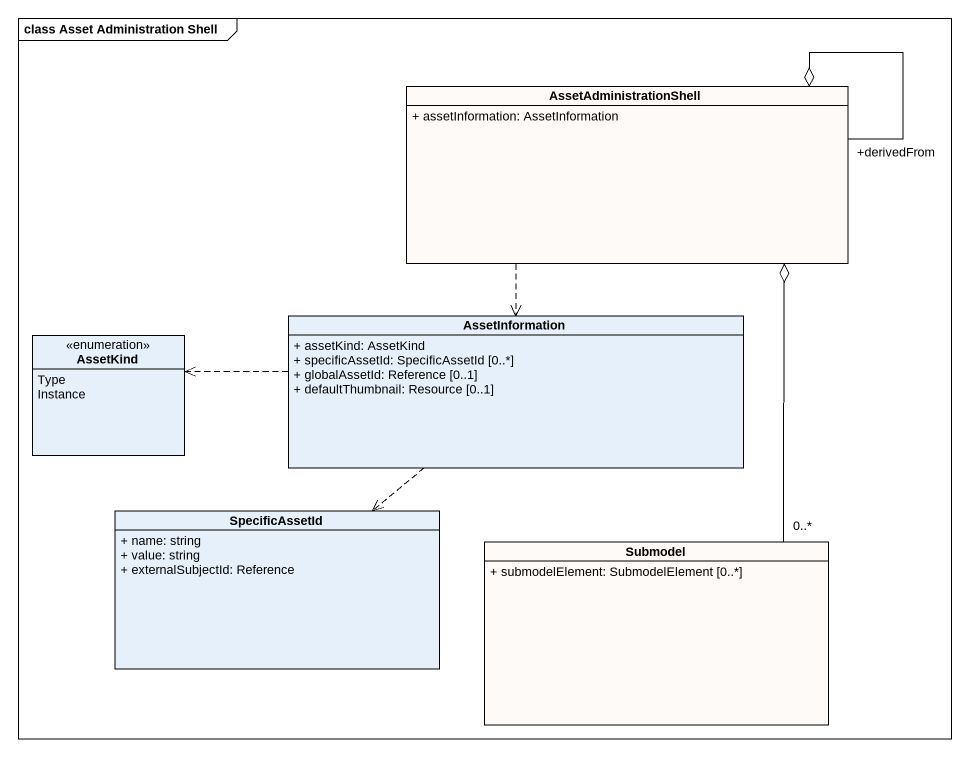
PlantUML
@startuml
mainframe class Asset Administration Shell
hide circle
hide empty members
skinparam classAttributeIconSize 0
class AssetAdministrationShell #FEFAF7 {
  + assetInformation: AssetInformation
}
enum AssetKind {
  Type
  Instance
}
class AssetInformation {
  + assetKind: AssetKind
  + specificAssetId: SpecificAssetId [0..*]
  + globalAssetId: Reference [0..1]
  + defaultThumbnail: Resource [0..1]
}
class SpecificAssetId {
  + name: string
  + value: string
  + externalSubjectId: Reference
}
class Submodel #FEFAF7 {
  + submodelElement: SubmodelElement [0..*]
}
AssetAdministrationShell "+derivedFrom" --o AssetAdministrationShell
AssetAdministrationShell ..> AssetInformation
AssetInformation .left.> AssetKind
AssetInformation ..> SpecificAssetId
Submodel "0..*" -up-o AssetAdministrationShell
@enduml
